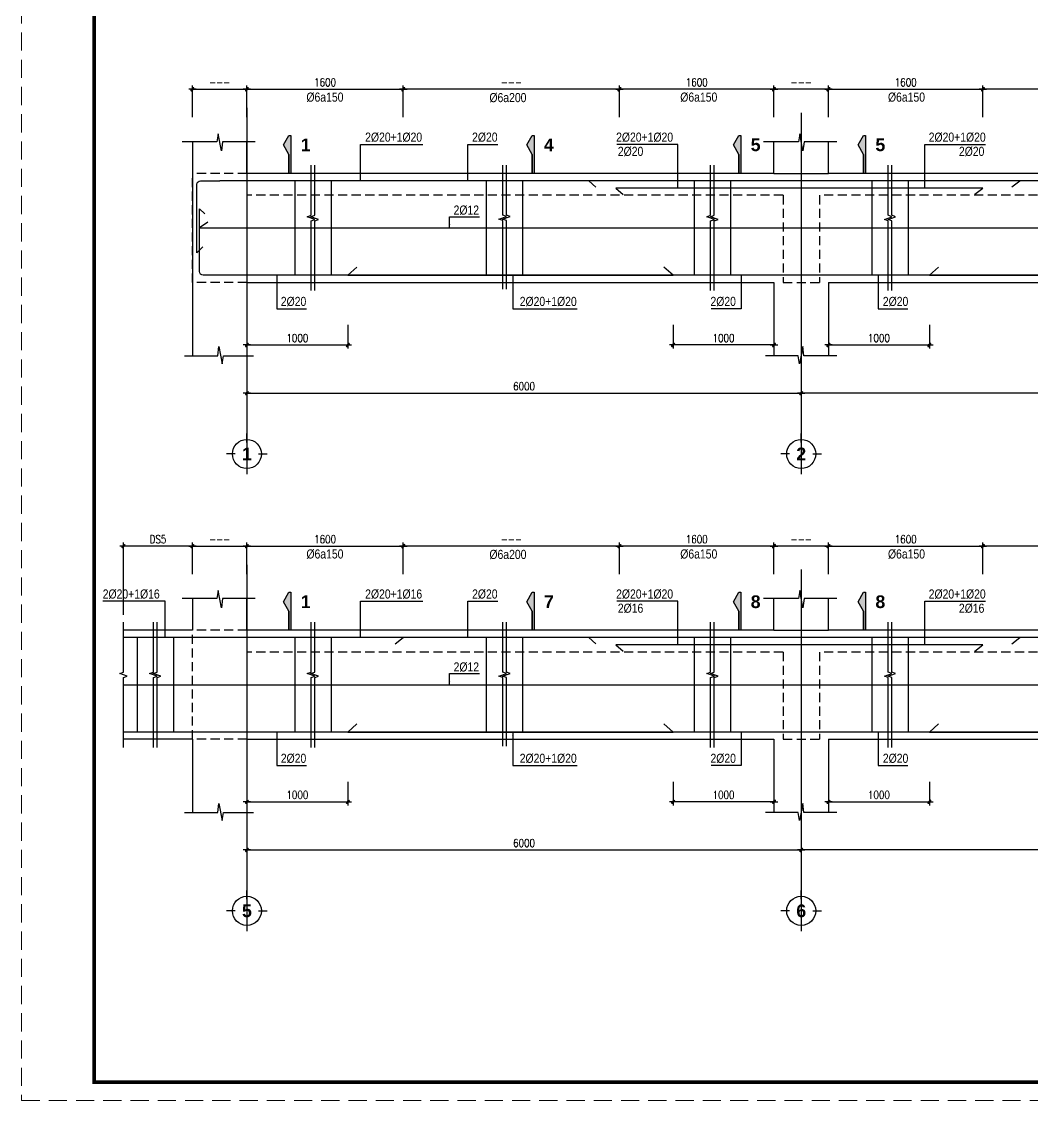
# Model space of a CAD drawing. Header units: millimetres. Extents: x 651127 to 1529722, y 768575 to 1021311.
# Drawn here: x 1445622 to 1473447, y 831541 to 861241 of the extents above; entities that cross this region are included whole.
import ezdxf
from ezdxf.enums import TextEntityAlignment as Align

# ---------------------------------------------------------------- set-up
doc = ezdxf.new("R2010")
doc.units = ezdxf.units.MM
doc.header["$LTSCALE"] = 1000
doc.header["$MEASUREMENT"] = 0
for name, pattern in [('CENTER2', [1.125, 0.75, -0.125, 0.125, -0.125]), ('DASHDOTX2', [2, 1, -0.5, 0, -0.5]), ('DASHED2', [0.375, 0.25, -0.125]), ('HIDDEN', [0.375, 0.25, -0.125]), ('HIDDEN2', [0.1875, 0.125, -0.0625])]:
    doc.linetypes.add(name, pattern=pattern)
doc.layers.get('DEFPOINTS').update_dxf_attribs({"color": 8, "lineweight": 9})
for name, color, linetype in [('1 TRUC', 8, 'DASHDOTX2'), ('CHU NN', 40, 'Continuous'), ('CHU VN', 7, 'Continuous'), ('COT DAI', 3, 'Continuous'), ('DUONG BAO', 7, 'Continuous'), ('KHUNG TEN', 7, 'Continuous'), ('KICH THUOC', 147, 'Continuous'), ('KY HIEU', 40, 'Continuous'), ('NET DUT', 143, 'HIDDEN2'), ('THEP DOC', 1, 'Continuous')]:
    doc.layers.add(name, color=color, linetype=linetype)
doc.styles.add('CHU 350-HB', font='VNI-Helve-Bold.TTF')
doc.styles.add('CHU KT', font='romans.shx', dxfattribs={"width": 0.8})
doc.styles.add('KEEC', font='VNI-Helve-Condense.TTF')
doc.styles.add('ROMANS', font='romans.shx', dxfattribs={"width": 0.8})
doc.dimstyles.new('20', dxfattribs={"dimscale": 100, "dimtxt": 2.2, "dimasz": 0.2, "dimexe": 1, "dimexo": 2, "dimgap": 0.8, "dimtad": 1, "dimdec": 0, "dimlfac": 0.2, "dimzin": 0, "dimdsep": 46, "dimtxsty": 'ROMANS', "dimblk": 'GACH1', "dimcen": 1, "dimdle": 1.5, "dimclrd": 147, "dimclre": 147, "dimclrt": 7, "dimadec": 0, "dimazin": 0, "dimtfac": 1, "dimtdec": 0, "dimtix": 1, "dimtmove": 2, "dimatfit": 3, "dimldrblk": 'DOT', "dimfxl": 1, "dimtolj": 1, "dimtzin": 0, "dimarcsym": 0})
doc.dimstyles.new('TL20', dxfattribs={"dimscale": 100, "dimtxt": 2.5, "dimasz": 1, "dimexe": 1, "dimexo": 1.5, "dimgap": 1, "dimtad": 1, "dimdec": 0, "dimlfac": 0.2, "dimzin": 0, "dimdsep": 46, "dimtxsty": 'CHU KT', "dimblk": 'ARCHTICK', "dimcen": 1.5, "dimdle": 1, "dimclrd": 256, "dimclre": 256, "dimclrt": 7, "dimadec": 0, "dimazin": 0, "dimtfac": 1, "dimtdec": 0, "dimtix": 1, "dimtmove": 2, "dimatfit": 3, "dimfxl": 1, "dimtolj": 1, "dimtzin": 0, "dimarcsym": 0})

# ---------------------------------------------------------------- blocks, each defined once
blk = doc.blocks.new('GACH1')
h = blk.add_hatch(color=256)
h.paths.add_polyline_path([(-1.1, 0), (1.1, 0), (2, 0.9, 1), (0.9, 2)])
h.paths.add_polyline_path([(-2, -0.9, 1), (-0.9, -2), (1.1, 0), (-1.1, 0)])
at = {"linetype": 'Continuous'}
h = blk.add_hatch(color=256, dxfattribs=at)
edge = h.paths.add_edge_path()
edge.add_line((-0.9, -2), (2, 0.9))
edge.add_arc((1.4, 1.4), 0.762, 315, 495)
edge.add_line((0.9, 2), (-2, -0.9))
edge.add_arc((-1.4, -1.4), 0.762, 135, 315)
for p, q in [((-5.1, 0), (5.1, 0)), ((0.9, 2), (-2, -0.9)), ((-0.9, -2), (2, 0.9))]:
    blk.add_line(p, q, dxfattribs=at)
for centre, start, end in [((1.4, 1.4), 315, 135), ((-1.4, -1.4), 135, 315)]:
    blk.add_arc(centre, 0.762, start, end, dxfattribs=at)
blk = doc.blocks.new('*D777')
at = {"layer": 'DEFPOINTS', "color": 0}
for p in [(1451825, 859377), (1450325, 858407), (1451825, 858407)]:
    blk.add_point(p, dxfattribs=at)
at = {"layer": 'KICH THUOC', "color": 147, "lineweight": -2}
for p, q in [((1450325, 858607), (1450325, 859477)), ((1450345, 859377), (1451805, 859377)), ((1451825, 858607), (1451825, 859477))]:
    blk.add_line(p, q, dxfattribs=at)
at = {"layer": 'KICH THUOC', "color": 147, "lineweight": -2, "xscale": 20, "yscale": 20, "zscale": 20, "rotation": 180}
blk.add_blockref('GACH1', (1450325, 859377), dxfattribs=at)
at = {"layer": 'KICH THUOC', "color": 147, "lineweight": -2, "xscale": 20, "yscale": 20, "zscale": 20}
blk.add_blockref('GACH1', (1451825, 859377), dxfattribs=at)
at = {"layer": 'KICH THUOC', "color": 7, "insert": (1451075, 859567), "char_height": 220, "attachment_point": 5, "style": 'ROMANS'}
blk.add_mtext('\\A1;---', dxfattribs=at)
blk = doc.blocks.new('_Dot')
at = {"color": 0, "linetype": 'ByBlock', "lineweight": -2}
blk.add_line((-0.5, 0), (-1, 0), dxfattribs=at)
at = {"color": 0, "linetype": 'ByBlock', "const_width": 0.5}
blk.add_lwpolyline([(-0.25, 0, 1), (0.25, 0, 1)], format="xyb", close=True, dxfattribs=at)
blk = doc.blocks.new('TRUC')
for p, q in [((0, 320), (0, 560)), ((-320, 0), (-560, 0)), ((320, 0), (560, 0)), ((0, -320), (0, -560))]:
    blk.add_line(p, q)
blk.add_circle((0, 0), 400)
at = {"linetype": 'Continuous', "style": 'CHU 350-HB'}
blk.add_attdef('2', text='', height=350, dxfattribs=at).set_placement((0, 0), align=Align.MIDDLE_CENTER)
blk = doc.blocks.new('*D778')
at = {"layer": 'DEFPOINTS', "color": 0}
for p in [(1467083, 852185), (1451825, 852042), (1467083, 851013)]:
    blk.add_point(p, dxfattribs=at)
at = {"layer": 'KICH THUOC', "color": 147, "lineweight": -2}
for p, q in [((1451825, 851842), (1451825, 850913)), ((1467083, 851985), (1467083, 850913)), ((1451845, 851013), (1467063, 851013))]:
    blk.add_line(p, q, dxfattribs=at)
at = {"layer": 'KICH THUOC', "color": 147, "lineweight": -2, "xscale": 20, "yscale": 20, "zscale": 20, "rotation": 180}
blk.add_blockref('GACH1', (1451825, 851013), dxfattribs=at)
at = {"layer": 'KICH THUOC', "color": 147, "lineweight": -2, "xscale": 20, "yscale": 20, "zscale": 20}
blk.add_blockref('GACH1', (1467083, 851013), dxfattribs=at)
at = {"layer": 'KICH THUOC', "color": 7, "insert": (1459454, 851203), "char_height": 220, "attachment_point": 5, "style": 'ROMANS'}
blk.add_mtext('\\A1;6000', dxfattribs=at)
blk = doc.blocks.new('*D779')
at = {"layer": 'DEFPOINTS', "color": 0}
for p in [(1466333, 859377), (1466333, 858407), (1467833, 858407)]:
    blk.add_point(p, dxfattribs=at)
at = {"layer": 'KICH THUOC', "color": 147, "lineweight": -2}
for p, q in [((1466333, 858607), (1466333, 859477)), ((1467813, 859377), (1466353, 859377)), ((1467833, 858607), (1467833, 859477))]:
    blk.add_line(p, q, dxfattribs=at)
at = {"layer": 'KICH THUOC', "color": 147, "lineweight": -2, "xscale": 20, "yscale": 20, "zscale": 20, "rotation": 180}
blk.add_blockref('GACH1', (1466333, 859377), dxfattribs=at)
at = {"layer": 'KICH THUOC', "color": 147, "lineweight": -2, "xscale": 20, "yscale": 20, "zscale": 20}
blk.add_blockref('GACH1', (1467833, 859377), dxfattribs=at)
at = {"layer": 'KICH THUOC', "color": 7, "insert": (1467083, 859567), "char_height": 220, "attachment_point": 5, "style": 'ROMANS'}
blk.add_mtext('\\A1;---', dxfattribs=at)
blk = doc.blocks.new('*D780')
at = {"layer": 'DEFPOINTS', "color": 0}
for p in [(1456130, 859377), (1456130, 858407), (1462081, 858607)]:
    blk.add_point(p, dxfattribs=at)
at = {"layer": 'KICH THUOC', "color": 147, "lineweight": -2}
for p, q in [((1456130, 858607), (1456130, 859477)), ((1462061, 859377), (1456150, 859377)), ((1462081, 858807), (1462081, 859477))]:
    blk.add_line(p, q, dxfattribs=at)
at = {"layer": 'KICH THUOC', "color": 147, "lineweight": -2, "xscale": 20, "yscale": 20, "zscale": 20, "rotation": 180}
blk.add_blockref('GACH1', (1456130, 859377), dxfattribs=at)
at = {"layer": 'KICH THUOC', "color": 147, "lineweight": -2, "xscale": 20, "yscale": 20, "zscale": 20}
blk.add_blockref('GACH1', (1462081, 859377), dxfattribs=at)
at = {"layer": 'KICH THUOC', "color": 7, "insert": (1459105, 859567), "char_height": 220, "attachment_point": 5, "style": 'ROMANS'}
blk.add_mtext('\\A1;---', dxfattribs=at)
blk = doc.blocks.new('_ARCHTICK')
at = {"color": 0, "linetype": 'ByBlock', "const_width": 0.3}
blk.add_lwpolyline([(-0.5, -0.5), (0.5, 0.5)], dxfattribs=at)
blk = doc.blocks.new('*D769')
at = {"layer": 'DEFPOINTS', "color": 0}
for p in [(1472085, 859377), (1467833, 858407), (1472085, 858407)]:
    blk.add_point(p, dxfattribs=at)
at = {"layer": 'KICH THUOC', "color": 147, "lineweight": -2}
for p, q in [((1467833, 858607), (1467833, 859477)), ((1467853, 859377), (1472065, 859377)), ((1472085, 858607), (1472085, 859477))]:
    blk.add_line(p, q, dxfattribs=at)
at = {"layer": 'KICH THUOC', "color": 147, "lineweight": -2, "xscale": 20, "yscale": 20, "zscale": 20, "rotation": 180}
blk.add_blockref('GACH1', (1467833, 859377), dxfattribs=at)
at = {"layer": 'KICH THUOC', "color": 147, "lineweight": -2, "xscale": 20, "yscale": 20, "zscale": 20}
blk.add_blockref('GACH1', (1472085, 859377), dxfattribs=at)
at = {"layer": 'KICH THUOC', "color": 7, "insert": (1469959, 859567), "char_height": 220, "attachment_point": 5, "style": 'ROMANS'}
blk.add_mtext('\\A1;1600', dxfattribs=at)
blk = doc.blocks.new('*D771')
at = {"layer": 'DEFPOINTS', "color": 0}
for p in [(1467833, 853092), (1470610, 853092), (1470610, 852339)]:
    blk.add_point(p, dxfattribs=at)
at = {"layer": 'KICH THUOC', "color": 147, "lineweight": -2}
for p, q in [((1467833, 852892), (1467833, 852239)), ((1470610, 852892), (1470610, 852239)), ((1467853, 852339), (1470590, 852339))]:
    blk.add_line(p, q, dxfattribs=at)
at = {"layer": 'KICH THUOC', "color": 147, "lineweight": -2, "xscale": 20, "yscale": 20, "zscale": 20, "rotation": 180}
blk.add_blockref('GACH1', (1467833, 852339), dxfattribs=at)
at = {"layer": 'KICH THUOC', "color": 147, "lineweight": -2, "xscale": 20, "yscale": 20, "zscale": 20}
blk.add_blockref('GACH1', (1470610, 852339), dxfattribs=at)
at = {"layer": 'KICH THUOC', "color": 7, "insert": (1469221, 852529), "char_height": 220, "attachment_point": 5, "style": 'ROMANS'}
blk.add_mtext('\\A1;1000', dxfattribs=at)
blk = doc.blocks.new('*U725')
blk.add_hatch(color=256).paths.add_polyline_path([(25, 1050), (-25, 1050), (-175, 788), (-25, 525), (-25, 0), (25, 0)])
blk.add_line((25, 1050), (25, 0))
blk.add_lwpolyline([(-25, 525), (-175, 788), (-25, 1050), (25, 1050), (25, 0), (-25, 0), (-25, 525), (-25, 0)])
at = {"style": 'CHU 350-HB', "flags": 8}
blk.add_attdef('04', text='', height=350, dxfattribs=at).set_placement((435, 788), align=Align.MIDDLE)
blk = doc.blocks.new('*D773')
at = {"layer": 'DEFPOINTS', "color": 0}
for p in [(1462081, 859377), (1462081, 858407), (1466333, 858407)]:
    blk.add_point(p, dxfattribs=at)
at = {"layer": 'KICH THUOC', "color": 147, "lineweight": -2}
for p, q in [((1462081, 858607), (1462081, 859477)), ((1466313, 859377), (1462101, 859377)), ((1466333, 858607), (1466333, 859477))]:
    blk.add_line(p, q, dxfattribs=at)
at = {"layer": 'KICH THUOC', "color": 147, "lineweight": -2, "xscale": 20, "yscale": 20, "zscale": 20, "rotation": 180}
blk.add_blockref('GACH1', (1462081, 859377), dxfattribs=at)
at = {"layer": 'KICH THUOC', "color": 147, "lineweight": -2, "xscale": 20, "yscale": 20, "zscale": 20}
blk.add_blockref('GACH1', (1466333, 859377), dxfattribs=at)
at = {"layer": 'KICH THUOC', "color": 7, "insert": (1464207, 859567), "char_height": 220, "attachment_point": 5, "style": 'ROMANS'}
blk.add_mtext('\\A1;1600', dxfattribs=at)
blk = doc.blocks.new('*D774')
at = {"layer": 'DEFPOINTS', "color": 0}
for p in [(1456130, 859377), (1451825, 858407), (1456130, 858407)]:
    blk.add_point(p, dxfattribs=at)
at = {"layer": 'KICH THUOC', "color": 147, "lineweight": -2}
for p, q in [((1451825, 858607), (1451825, 859477)), ((1451845, 859377), (1456110, 859377)), ((1456130, 858607), (1456130, 859477))]:
    blk.add_line(p, q, dxfattribs=at)
at = {"layer": 'KICH THUOC', "color": 147, "lineweight": -2, "xscale": 20, "yscale": 20, "zscale": 20, "rotation": 180}
blk.add_blockref('GACH1', (1451825, 859377), dxfattribs=at)
at = {"layer": 'KICH THUOC', "color": 147, "lineweight": -2, "xscale": 20, "yscale": 20, "zscale": 20}
blk.add_blockref('GACH1', (1456130, 859377), dxfattribs=at)
at = {"layer": 'KICH THUOC', "color": 7, "insert": (1453977, 859567), "char_height": 220, "attachment_point": 5, "style": 'ROMANS'}
blk.add_mtext('\\A1;1600', dxfattribs=at)
blk = doc.blocks.new('*D775')
at = {"layer": 'DEFPOINTS', "color": 0}
for p in [(1463556, 853092), (1466333, 853092), (1463556, 852339)]:
    blk.add_point(p, dxfattribs=at)
at = {"layer": 'KICH THUOC', "color": 147, "lineweight": -2}
for p, q in [((1463556, 852892), (1463556, 852239)), ((1466333, 852892), (1466333, 852239)), ((1466313, 852339), (1463576, 852339))]:
    blk.add_line(p, q, dxfattribs=at)
at = {"layer": 'KICH THUOC', "color": 147, "lineweight": -2, "xscale": 20, "yscale": 20, "zscale": 20, "rotation": 180}
blk.add_blockref('GACH1', (1463556, 852339), dxfattribs=at)
at = {"layer": 'KICH THUOC', "color": 147, "lineweight": -2, "xscale": 20, "yscale": 20, "zscale": 20}
blk.add_blockref('GACH1', (1466333, 852339), dxfattribs=at)
at = {"layer": 'KICH THUOC', "color": 7, "insert": (1464944, 852529), "char_height": 220, "attachment_point": 5, "style": 'ROMANS'}
blk.add_mtext('\\A1;1000', dxfattribs=at)
blk = doc.blocks.new('*D776')
at = {"layer": 'DEFPOINTS', "color": 0}
for p in [(1451825, 853092), (1454602, 853092), (1454602, 852339)]:
    blk.add_point(p, dxfattribs=at)
at = {"layer": 'KICH THUOC', "color": 147, "lineweight": -2}
for p, q in [((1451825, 852892), (1451825, 852239)), ((1454602, 852892), (1454602, 852239)), ((1451845, 852339), (1454582, 852339))]:
    blk.add_line(p, q, dxfattribs=at)
at = {"layer": 'KICH THUOC', "color": 147, "lineweight": -2, "xscale": 20, "yscale": 20, "zscale": 20, "rotation": 180}
blk.add_blockref('GACH1', (1451825, 852339), dxfattribs=at)
at = {"layer": 'KICH THUOC', "color": 147, "lineweight": -2, "xscale": 20, "yscale": 20, "zscale": 20}
blk.add_blockref('GACH1', (1454602, 852339), dxfattribs=at)
at = {"layer": 'KICH THUOC', "color": 7, "insert": (1453214, 852529), "char_height": 220, "attachment_point": 5, "style": 'ROMANS'}
blk.add_mtext('\\A1;1000', dxfattribs=at)
blk = doc.blocks.new('*D791')
at = {"layer": 'DEFPOINTS', "color": 0}
for p in [(1472085, 859377), (1472085, 858407), (1477338, 858607)]:
    blk.add_point(p, dxfattribs=at)
at = {"layer": 'KICH THUOC', "color": 147, "lineweight": -2}
for p, q in [((1472085, 858607), (1472085, 859477)), ((1477318, 859377), (1472105, 859377)), ((1477338, 858807), (1477338, 859477))]:
    blk.add_line(p, q, dxfattribs=at)
at = {"layer": 'KICH THUOC', "color": 147, "lineweight": -2, "xscale": 20, "yscale": 20, "zscale": 20, "rotation": 180}
blk.add_blockref('GACH1', (1472085, 859377), dxfattribs=at)
at = {"layer": 'KICH THUOC', "color": 147, "lineweight": -2, "xscale": 20, "yscale": 20, "zscale": 20}
blk.add_blockref('GACH1', (1477338, 859377), dxfattribs=at)
at = {"layer": 'KICH THUOC', "color": 7, "insert": (1474712, 859567), "char_height": 220, "attachment_point": 5, "style": 'ROMANS'}
blk.add_mtext('\\A1;---', dxfattribs=at)
blk = doc.blocks.new('*D794')
at = {"layer": 'DEFPOINTS', "color": 0}
for p in [(1467083, 852185), (1482340, 852042), (1467083, 851013)]:
    blk.add_point(p, dxfattribs=at)
at = {"layer": 'KICH THUOC', "color": 147, "lineweight": -2}
for p, q in [((1467083, 851985), (1467083, 850913)), ((1482340, 851842), (1482340, 850913)), ((1482320, 851013), (1467103, 851013))]:
    blk.add_line(p, q, dxfattribs=at)
at = {"layer": 'KICH THUOC', "color": 147, "lineweight": -2, "xscale": 20, "yscale": 20, "zscale": 20, "rotation": 180}
blk.add_blockref('GACH1', (1467083, 851013), dxfattribs=at)
at = {"layer": 'KICH THUOC', "color": 147, "lineweight": -2, "xscale": 20, "yscale": 20, "zscale": 20}
blk.add_blockref('GACH1', (1482340, 851013), dxfattribs=at)
at = {"layer": 'KICH THUOC', "color": 7, "insert": (1474712, 851228), "char_height": 220, "attachment_point": 5, "style": 'ROMANS'}
blk.add_mtext('\\A1;6000x7 NH{\\fArial|b0|i0|c0|p34;ỊP}', dxfattribs=at)
blk = doc.blocks.new('*D806')
at = {"layer": 'DEFPOINTS', "color": 0}
for p in [(1451825, 846801), (1450325, 845831), (1451825, 845831)]:
    blk.add_point(p, dxfattribs=at)
at = {"layer": 'KICH THUOC', "color": 147, "lineweight": -2}
for p, q in [((1450325, 846031), (1450325, 846901)), ((1450345, 846801), (1451805, 846801)), ((1451825, 846031), (1451825, 846901))]:
    blk.add_line(p, q, dxfattribs=at)
at = {"layer": 'KICH THUOC', "color": 147, "lineweight": -2, "xscale": 20, "yscale": 20, "zscale": 20, "rotation": 180}
blk.add_blockref('GACH1', (1450325, 846801), dxfattribs=at)
at = {"layer": 'KICH THUOC', "color": 147, "lineweight": -2, "xscale": 20, "yscale": 20, "zscale": 20}
blk.add_blockref('GACH1', (1451825, 846801), dxfattribs=at)
at = {"layer": 'KICH THUOC', "color": 7, "insert": (1451075, 846991), "char_height": 220, "attachment_point": 5, "style": 'ROMANS'}
blk.add_mtext('\\A1;---', dxfattribs=at)
blk = doc.blocks.new('*D807')
at = {"layer": 'DEFPOINTS', "color": 0}
for p in [(1451825, 839466), (1467083, 839608), (1467083, 838437)]:
    blk.add_point(p, dxfattribs=at)
at = {"layer": 'KICH THUOC', "color": 147, "lineweight": -2}
for p, q in [((1467083, 839408), (1467083, 838337)), ((1451825, 839266), (1451825, 838337)), ((1451845, 838437), (1467063, 838437))]:
    blk.add_line(p, q, dxfattribs=at)
at = {"layer": 'KICH THUOC', "color": 147, "lineweight": -2, "xscale": 20, "yscale": 20, "zscale": 20, "rotation": 180}
blk.add_blockref('GACH1', (1451825, 838437), dxfattribs=at)
at = {"layer": 'KICH THUOC', "color": 147, "lineweight": -2, "xscale": 20, "yscale": 20, "zscale": 20}
blk.add_blockref('GACH1', (1467083, 838437), dxfattribs=at)
at = {"layer": 'KICH THUOC', "color": 7, "insert": (1459454, 838627), "char_height": 220, "attachment_point": 5, "style": 'ROMANS'}
blk.add_mtext('\\A1;6000', dxfattribs=at)
blk = doc.blocks.new('*D808')
at = {"layer": 'DEFPOINTS', "color": 0}
for p in [(1466333, 846801), (1466333, 845831), (1467833, 845831)]:
    blk.add_point(p, dxfattribs=at)
at = {"layer": 'KICH THUOC', "color": 147, "lineweight": -2}
for p, q in [((1466333, 846031), (1466333, 846901)), ((1467813, 846801), (1466353, 846801)), ((1467833, 846031), (1467833, 846901))]:
    blk.add_line(p, q, dxfattribs=at)
at = {"layer": 'KICH THUOC', "color": 147, "lineweight": -2, "xscale": 20, "yscale": 20, "zscale": 20, "rotation": 180}
blk.add_blockref('GACH1', (1466333, 846801), dxfattribs=at)
at = {"layer": 'KICH THUOC', "color": 147, "lineweight": -2, "xscale": 20, "yscale": 20, "zscale": 20}
blk.add_blockref('GACH1', (1467833, 846801), dxfattribs=at)
at = {"layer": 'KICH THUOC', "color": 7, "insert": (1467083, 846991), "char_height": 220, "attachment_point": 5, "style": 'ROMANS'}
blk.add_mtext('\\A1;---', dxfattribs=at)
blk = doc.blocks.new('*D809')
at = {"layer": 'DEFPOINTS', "color": 0}
for p in [(1456130, 846801), (1462081, 846031), (1456130, 845831)]:
    blk.add_point(p, dxfattribs=at)
at = {"layer": 'KICH THUOC', "color": 147, "lineweight": -2}
for p, q in [((1456130, 846031), (1456130, 846901)), ((1462061, 846801), (1456150, 846801)), ((1462081, 846231), (1462081, 846901))]:
    blk.add_line(p, q, dxfattribs=at)
at = {"layer": 'KICH THUOC', "color": 147, "lineweight": -2, "xscale": 20, "yscale": 20, "zscale": 20, "rotation": 180}
blk.add_blockref('GACH1', (1456130, 846801), dxfattribs=at)
at = {"layer": 'KICH THUOC', "color": 147, "lineweight": -2, "xscale": 20, "yscale": 20, "zscale": 20}
blk.add_blockref('GACH1', (1462081, 846801), dxfattribs=at)
at = {"layer": 'KICH THUOC', "color": 7, "insert": (1459105, 846991), "char_height": 220, "attachment_point": 5, "style": 'ROMANS'}
blk.add_mtext('\\A1;---', dxfattribs=at)
blk = doc.blocks.new('*D811')
at = {"layer": 'DEFPOINTS', "color": 0}
for p in [(1472085, 846801), (1467833, 845831), (1472085, 845831)]:
    blk.add_point(p, dxfattribs=at)
at = {"layer": 'KICH THUOC', "color": 147, "lineweight": -2}
for p, q in [((1467833, 846031), (1467833, 846901)), ((1467853, 846801), (1472065, 846801)), ((1472085, 846031), (1472085, 846901))]:
    blk.add_line(p, q, dxfattribs=at)
at = {"layer": 'KICH THUOC', "color": 147, "lineweight": -2, "xscale": 20, "yscale": 20, "zscale": 20, "rotation": 180}
blk.add_blockref('GACH1', (1467833, 846801), dxfattribs=at)
at = {"layer": 'KICH THUOC', "color": 147, "lineweight": -2, "xscale": 20, "yscale": 20, "zscale": 20}
blk.add_blockref('GACH1', (1472085, 846801), dxfattribs=at)
at = {"layer": 'KICH THUOC', "color": 7, "insert": (1469959, 846991), "char_height": 220, "attachment_point": 5, "style": 'ROMANS'}
blk.add_mtext('\\A1;1600', dxfattribs=at)
blk = doc.blocks.new('*D813')
at = {"layer": 'DEFPOINTS', "color": 0}
for p in [(1467833, 840516), (1470610, 840516), (1470610, 839763)]:
    blk.add_point(p, dxfattribs=at)
at = {"layer": 'KICH THUOC', "color": 147, "lineweight": -2}
for p, q in [((1467833, 840316), (1467833, 839663)), ((1470610, 840316), (1470610, 839663)), ((1467853, 839763), (1470590, 839763))]:
    blk.add_line(p, q, dxfattribs=at)
at = {"layer": 'KICH THUOC', "color": 147, "lineweight": -2, "xscale": 20, "yscale": 20, "zscale": 20, "rotation": 180}
blk.add_blockref('GACH1', (1467833, 839763), dxfattribs=at)
at = {"layer": 'KICH THUOC', "color": 147, "lineweight": -2, "xscale": 20, "yscale": 20, "zscale": 20}
blk.add_blockref('GACH1', (1470610, 839763), dxfattribs=at)
at = {"layer": 'KICH THUOC', "color": 7, "insert": (1469221, 839953), "char_height": 220, "attachment_point": 5, "style": 'ROMANS'}
blk.add_mtext('\\A1;1000', dxfattribs=at)
blk = doc.blocks.new('*D815')
at = {"layer": 'DEFPOINTS', "color": 0}
for p in [(1462081, 846801), (1462081, 845831), (1466333, 845831)]:
    blk.add_point(p, dxfattribs=at)
at = {"layer": 'KICH THUOC', "color": 147, "lineweight": -2}
for p, q in [((1462081, 846031), (1462081, 846901)), ((1466313, 846801), (1462101, 846801)), ((1466333, 846031), (1466333, 846901))]:
    blk.add_line(p, q, dxfattribs=at)
at = {"layer": 'KICH THUOC', "color": 147, "lineweight": -2, "xscale": 20, "yscale": 20, "zscale": 20, "rotation": 180}
blk.add_blockref('GACH1', (1462081, 846801), dxfattribs=at)
at = {"layer": 'KICH THUOC', "color": 147, "lineweight": -2, "xscale": 20, "yscale": 20, "zscale": 20}
blk.add_blockref('GACH1', (1466333, 846801), dxfattribs=at)
at = {"layer": 'KICH THUOC', "color": 7, "insert": (1464207, 846991), "char_height": 220, "attachment_point": 5, "style": 'ROMANS'}
blk.add_mtext('\\A1;1600', dxfattribs=at)
blk = doc.blocks.new('*D816')
at = {"layer": 'DEFPOINTS', "color": 0}
for p in [(1456130, 846801), (1451825, 845831), (1456130, 845831)]:
    blk.add_point(p, dxfattribs=at)
at = {"layer": 'KICH THUOC', "color": 147, "lineweight": -2}
for p, q in [((1451825, 846031), (1451825, 846901)), ((1451845, 846801), (1456110, 846801)), ((1456130, 846031), (1456130, 846901))]:
    blk.add_line(p, q, dxfattribs=at)
at = {"layer": 'KICH THUOC', "color": 147, "lineweight": -2, "xscale": 20, "yscale": 20, "zscale": 20, "rotation": 180}
blk.add_blockref('GACH1', (1451825, 846801), dxfattribs=at)
at = {"layer": 'KICH THUOC', "color": 147, "lineweight": -2, "xscale": 20, "yscale": 20, "zscale": 20}
blk.add_blockref('GACH1', (1456130, 846801), dxfattribs=at)
at = {"layer": 'KICH THUOC', "color": 7, "insert": (1453977, 846991), "char_height": 220, "attachment_point": 5, "style": 'ROMANS'}
blk.add_mtext('\\A1;1600', dxfattribs=at)
blk = doc.blocks.new('*D817')
at = {"layer": 'DEFPOINTS', "color": 0}
for p in [(1463556, 840516), (1466333, 840516), (1463556, 839763)]:
    blk.add_point(p, dxfattribs=at)
at = {"layer": 'KICH THUOC', "color": 147, "lineweight": -2}
for p, q in [((1463556, 840316), (1463556, 839663)), ((1466333, 840316), (1466333, 839663)), ((1466313, 839763), (1463576, 839763))]:
    blk.add_line(p, q, dxfattribs=at)
at = {"layer": 'KICH THUOC', "color": 147, "lineweight": -2, "xscale": 20, "yscale": 20, "zscale": 20, "rotation": 180}
blk.add_blockref('GACH1', (1463556, 839763), dxfattribs=at)
at = {"layer": 'KICH THUOC', "color": 147, "lineweight": -2, "xscale": 20, "yscale": 20, "zscale": 20}
blk.add_blockref('GACH1', (1466333, 839763), dxfattribs=at)
at = {"layer": 'KICH THUOC', "color": 7, "insert": (1464944, 839953), "char_height": 220, "attachment_point": 5, "style": 'ROMANS'}
blk.add_mtext('\\A1;1000', dxfattribs=at)
blk = doc.blocks.new('*D818')
at = {"layer": 'DEFPOINTS', "color": 0}
for p in [(1451825, 840516), (1454602, 840516), (1454602, 839763)]:
    blk.add_point(p, dxfattribs=at)
at = {"layer": 'KICH THUOC', "color": 147, "lineweight": -2}
for p, q in [((1451825, 840316), (1451825, 839663)), ((1454602, 840316), (1454602, 839663)), ((1451845, 839763), (1454582, 839763))]:
    blk.add_line(p, q, dxfattribs=at)
at = {"layer": 'KICH THUOC', "color": 147, "lineweight": -2, "xscale": 20, "yscale": 20, "zscale": 20, "rotation": 180}
blk.add_blockref('GACH1', (1451825, 839763), dxfattribs=at)
at = {"layer": 'KICH THUOC', "color": 147, "lineweight": -2, "xscale": 20, "yscale": 20, "zscale": 20}
blk.add_blockref('GACH1', (1454602, 839763), dxfattribs=at)
at = {"layer": 'KICH THUOC', "color": 7, "insert": (1453214, 839953), "char_height": 220, "attachment_point": 5, "style": 'ROMANS'}
blk.add_mtext('\\A1;1000', dxfattribs=at)
blk = doc.blocks.new('*D822')
at = {"layer": 'DEFPOINTS', "color": 0}
for p in [(1472085, 846801), (1477338, 846031), (1472085, 845831)]:
    blk.add_point(p, dxfattribs=at)
at = {"layer": 'KICH THUOC', "color": 147, "lineweight": -2}
for p, q in [((1472085, 846031), (1472085, 846901)), ((1477318, 846801), (1472105, 846801)), ((1477338, 846231), (1477338, 846901))]:
    blk.add_line(p, q, dxfattribs=at)
at = {"layer": 'KICH THUOC', "color": 147, "lineweight": -2, "xscale": 20, "yscale": 20, "zscale": 20, "rotation": 180}
blk.add_blockref('GACH1', (1472085, 846801), dxfattribs=at)
at = {"layer": 'KICH THUOC', "color": 147, "lineweight": -2, "xscale": 20, "yscale": 20, "zscale": 20}
blk.add_blockref('GACH1', (1477338, 846801), dxfattribs=at)
at = {"layer": 'KICH THUOC', "color": 7, "insert": (1474712, 846991), "char_height": 220, "attachment_point": 5, "style": 'ROMANS'}
blk.add_mtext('\\A1;---', dxfattribs=at)
blk = doc.blocks.new('*D825')
at = {"layer": 'DEFPOINTS', "color": 0}
for p in [(1467083, 839608), (1482340, 839466), (1467083, 838437)]:
    blk.add_point(p, dxfattribs=at)
at = {"layer": 'KICH THUOC', "color": 147, "lineweight": -2}
for p, q in [((1467083, 839408), (1467083, 838337)), ((1482340, 839266), (1482340, 838337)), ((1482320, 838437), (1467103, 838437))]:
    blk.add_line(p, q, dxfattribs=at)
at = {"layer": 'KICH THUOC', "color": 147, "lineweight": -2, "xscale": 20, "yscale": 20, "zscale": 20, "rotation": 180}
blk.add_blockref('GACH1', (1467083, 838437), dxfattribs=at)
at = {"layer": 'KICH THUOC', "color": 147, "lineweight": -2, "xscale": 20, "yscale": 20, "zscale": 20}
blk.add_blockref('GACH1', (1482340, 838437), dxfattribs=at)
at = {"layer": 'KICH THUOC', "color": 7, "insert": (1474712, 838651), "char_height": 220, "attachment_point": 5, "style": 'ROMANS'}
blk.add_mtext('\\A1;6000x3 NH{\\fArial|b0|i0|c0|p34;ỊP}', dxfattribs=at)
blk = doc.blocks.new('*D828')
at = {"layer": 'DEFPOINTS', "color": 0}
for p in [(1448428, 846801), (1450325, 845831), (1448428, 844707)]:
    blk.add_point(p, dxfattribs=at)
at = {"layer": 'KICH THUOC', "color": 147, "lineweight": -2}
for p, q in [((1448428, 844907), (1448428, 846901)), ((1450305, 846801), (1448448, 846801)), ((1450325, 846031), (1450325, 846901))]:
    blk.add_line(p, q, dxfattribs=at)
at = {"layer": 'KICH THUOC', "color": 147, "lineweight": -2, "xscale": 20, "yscale": 20, "zscale": 20, "rotation": 180}
blk.add_blockref('GACH1', (1448428, 846801), dxfattribs=at)
at = {"layer": 'KICH THUOC', "color": 147, "lineweight": -2, "xscale": 20, "yscale": 20, "zscale": 20}
blk.add_blockref('GACH1', (1450325, 846801), dxfattribs=at)
at = {"layer": 'KICH THUOC', "color": 7, "insert": (1449377, 846991), "char_height": 220, "attachment_point": 5, "style": 'ROMANS'}
blk.add_mtext('\\A1;DS5', dxfattribs=at)

msp = doc.modelspace()

# ---------------------------------------------------------------- linework, layer by layer
at = {"layer": '1 TRUC', "ltscale": 20}
for p, q in [((1451825.2, 858864.6), (1451825.2, 848777.3)), ((1467082.8, 858730.3), (1467082.8, 848777.3)), ((1451825.2, 846288.3), (1451825.2, 836201)), ((1467082.8, 846154), (1467082.8, 836201))]:
    msp.add_line(p, q, dxfattribs=at)
at = {"layer": 'COT DAI', "ltscale": 100}
for p, q in [((1453139.7, 856859.1), (1453139.7, 854259.1)), ((1454139.7, 856859.1), (1454139.7, 854259.1)), ((1458407.5, 856859.1), (1458407.5, 854259.1)), ((1459407.5, 856859.1), (1459407.5, 854259.1)), ((1464138.2, 856859.1), (1464138.2, 854259.1)), ((1465138.2, 856859.1), (1465138.2, 854259.1)), ((1469027.3, 856859.1), (1469027.3, 854259.1)), ((1470027.3, 856859.1), (1470027.3, 854259.1)), ((1448799.5, 844282.8), (1448799.5, 841682.8)), ((1449799.5, 844282.8), (1449799.5, 841682.8)), ((1453139.7, 844282.8), (1453139.7, 841682.8)), ((1454139.7, 844282.8), (1454139.7, 841682.8)), ((1458407.5, 844282.8), (1458407.5, 841682.8)), ((1459407.5, 844282.8), (1459407.5, 841682.8)), ((1464138.2, 844282.8), (1464138.2, 841682.8)), ((1465138.2, 844282.8), (1465138.2, 841682.8)), ((1469027.3, 844282.8), (1469027.3, 841682.8)), ((1470027.3, 844282.8), (1470027.3, 841682.8))]:
    msp.add_line(p, q, dxfattribs=at)
at = {"layer": 'DEFPOINTS', "linetype": 'HIDDEN', "ltscale": 2}
msp.add_lwpolyline([(1445622.3, 831540.9), (1529722.3, 831540.9), (1529722.3, 890940.9), (1445622.3, 890940.9)], close=True, dxfattribs=at)
at = {"layer": 'DUONG BAO', "ltscale": 0.9}
for p, q in [((1450325.2, 857933.5), (1450325.2, 852042)), ((1451825.2, 857059.1), (1451825.2, 857933.5)), ((1466332.8, 857059.1), (1466332.8, 857933.5)), ((1467832.8, 857059.1), (1467832.8, 857933.5)), ((1466332.8, 857059.1), (1451825.2, 857059.1)), ((1512105.5, 857059.1), (1467832.8, 857059.1)), ((1451825.2, 854059.1), (1451825.2, 852042)), ((1451825.2, 854059.1), (1466332.8, 854059.1)), ((1466332.8, 854059.1), (1466332.8, 852042)), ((1467832.8, 854059.1), (1467832.8, 852042)), ((1467832.8, 854059.1), (1481590.4, 854059.1)), ((1450325.2, 845357.2), (1450325.2, 844482.8)), ((1451825.2, 844482.8), (1451825.2, 845357.2)), ((1466332.8, 844482.8), (1466332.8, 845357.2)), ((1467832.8, 844482.8), (1467832.8, 845357.2)), ((1450325.2, 844482.8), (1448428.5, 844482.8)), ((1466332.8, 844482.8), (1451825.2, 844482.8)), ((1512105.5, 844482.8), (1467832.8, 844482.8)), ((1450325.2, 841482.8), (1448428.5, 841482.8)), ((1450325.2, 841482.8), (1450325.2, 839465.7)), ((1451825.2, 841482.8), (1451825.2, 839465.7)), ((1451825.2, 841482.8), (1466332.8, 841482.8)), ((1466332.8, 841482.8), (1466332.8, 839465.7)), ((1467832.8, 841482.8), (1467832.8, 839465.7)), ((1467832.8, 841482.8), (1481590.4, 841482.8))]:
    msp.add_line(p, q, dxfattribs=at)
at = {"layer": 'KHUNG TEN', "const_width": 100}
msp.add_lwpolyline([(1447622.3, 832040.9), (1529222.3, 832040.9), (1529222.3, 890440.9), (1447622.3, 890440.9)], close=True, dxfattribs=at)
at = {"layer": 'KICH THUOC'}
for points in [[(1452056.4, 857933.5), (1451152.3, 857933.5), (1451122.9, 857681.1), (1451033.8, 858154.3), (1451000.7, 857933.5), (1450040.9, 857933.5)], [(1468064, 857933.5), (1467159.9, 857933.5), (1467130.5, 857681.1), (1467041.4, 858154.3), (1467008.3, 857933.5), (1466048.5, 857933.5)], [(1453590.6, 853836.3), (1453590.6, 855757.2), (1453693.7, 855794.7), (1453487.6, 855869.7), (1453590.6, 855907.2), (1453590.6, 857283.7)], [(1453690.6, 853836.3), (1453690.6, 855757.2), (1453793.7, 855794.7), (1453587.6, 855869.7), (1453690.6, 855907.2), (1453690.6, 857283.7)], [(1458866.3, 853872.8), (1458866.3, 855761.1), (1458763.3, 855798.6), (1458969.4, 855873.6), (1458866.3, 855911.1), (1458866.3, 857283.7)], [(1458966.3, 853872.8), (1458966.3, 855761.1), (1458863.3, 855798.6), (1459069.4, 855873.6), (1458966.3, 855911.1), (1458966.3, 857283.7)], [(1464589.2, 853836.3), (1464589.2, 855757.2), (1464692.2, 855794.7), (1464486.1, 855869.7), (1464589.2, 855907.2), (1464589.2, 857283.7)], [(1464689.2, 853836.3), (1464689.2, 855757.2), (1464792.2, 855794.7), (1464586.1, 855869.7), (1464689.2, 855907.2), (1464689.2, 857283.7)], [(1469476.4, 853836.3), (1469476.4, 855757.2), (1469373.4, 855794.7), (1469579.4, 855869.7), (1469476.4, 855907.2), (1469476.4, 857283.7)], [(1469576.4, 853836.3), (1469576.4, 855757.2), (1469473.4, 855794.7), (1469679.4, 855869.7), (1469576.4, 855907.2), (1469576.4, 857283.7)], [(1450108.9, 852042), (1451024.8, 852042), (1451054.2, 852294.4), (1451143.2, 851821.2), (1451176.4, 852042), (1452009.3, 852042)], [(1468064, 852042), (1467154.5, 852042), (1467125.1, 852294.4), (1467036, 851821.2), (1467002.9, 852042), (1466101.2, 852042)], [(1452056.4, 845357.2), (1451152.3, 845357.2), (1451122.9, 845104.8), (1451033.8, 845578), (1451000.7, 845357.2), (1450040.9, 845357.2)], [(1468064, 845357.2), (1467159.9, 845357.2), (1467130.5, 845104.8), (1467041.4, 845578), (1467008.3, 845357.2), (1466048.5, 845357.2)], [(1448428.5, 841260), (1448428.5, 843181), (1448531.5, 843218.5), (1448325.4, 843293.5), (1448428.5, 843331), (1448428.5, 844707.4)], [(1449250.4, 841260), (1449250.4, 843181), (1449353.5, 843218.5), (1449147.4, 843293.5), (1449250.4, 843331), (1449250.4, 844707.4)], [(1449350.4, 841260), (1449350.4, 843181), (1449453.5, 843218.5), (1449247.4, 843293.5), (1449350.4, 843331), (1449350.4, 844707.4)], [(1453590.6, 841260), (1453590.6, 843181), (1453693.7, 843218.5), (1453487.6, 843293.5), (1453590.6, 843331), (1453590.6, 844707.4)], [(1453690.6, 841260), (1453690.6, 843181), (1453793.7, 843218.5), (1453587.6, 843293.5), (1453690.6, 843331), (1453690.6, 844707.4)], [(1458866.3, 841296.5), (1458866.3, 843184.9), (1458763.3, 843222.4), (1458969.4, 843297.4), (1458866.3, 843334.9), (1458866.3, 844707.4)], [(1458966.3, 841296.5), (1458966.3, 843184.9), (1458863.3, 843222.4), (1459069.4, 843297.4), (1458966.3, 843334.9), (1458966.3, 844707.4)], [(1464589.2, 841260), (1464589.2, 843181), (1464692.2, 843218.5), (1464486.1, 843293.5), (1464589.2, 843331), (1464589.2, 844707.4)], [(1464689.2, 841260), (1464689.2, 843181), (1464792.2, 843218.5), (1464586.1, 843293.5), (1464689.2, 843331), (1464689.2, 844707.4)], [(1469476.4, 841260), (1469476.4, 843181), (1469373.4, 843218.5), (1469579.4, 843293.5), (1469476.4, 843331), (1469476.4, 844707.4)], [(1469576.4, 841260), (1469576.4, 843181), (1469473.4, 843218.5), (1469679.4, 843293.5), (1469576.4, 843331), (1469576.4, 844707.4)], [(1450108.9, 839465.7), (1451024.8, 839465.7), (1451054.2, 839718.1), (1451143.2, 839244.9), (1451176.4, 839465.7), (1452009.3, 839465.7)], [(1468064, 839465.7), (1467154.5, 839465.7), (1467125.1, 839718.1), (1467036, 839244.9), (1467002.9, 839465.7), (1466101.2, 839465.7)]]:
    msp.add_lwpolyline(points, dxfattribs=at)
at = {"layer": 'NET DUT', "linetype": 'DASHED2'}
for p, q in [((1450325.2, 854059.1), (1450325.2, 857059.1)), ((1451825.2, 857059.1), (1450325.2, 857059.1)), ((1466582.8, 856459.1), (1451825.2, 856459.1)), ((1450325.2, 841482.8), (1450325.2, 844482.8)), ((1451825.2, 844482.8), (1450325.2, 844482.8)), ((1466582.8, 843882.8), (1451825.2, 843882.8))]:
    msp.add_line(p, q, dxfattribs=at)
at = {"layer": 'NET DUT', "linetype": 'DASHED2', "ltscale": 1500}
for p, q in [((1466332.8, 857059.1), (1467082.8, 857059.1)), ((1467082.8, 857059.1), (1467832.8, 857059.1)), ((1466332.8, 844482.8), (1467082.8, 844482.8)), ((1467082.8, 844482.8), (1467832.8, 844482.8))]:
    msp.add_line(p, q, dxfattribs=at)
at = {"layer": 'NET DUT', "linetype": 'DASHED2'}
for points in [[(1451825.2, 856459.1), (1451825.2, 854059.1), (1450325.2, 854059.1)], [(1466582.8, 856459.1), (1466582.8, 854059.1), (1467582.8, 854059.1)], [(1481840.4, 856459.1), (1467582.8, 856459.1)], [(1467582.8, 856459.1), (1467582.8, 854059.1)], [(1451825.2, 843882.8), (1451825.2, 841482.8), (1450325.2, 841482.8)], [(1466582.8, 843882.8), (1466582.8, 841482.8), (1467582.8, 841482.8)], [(1481840.4, 843882.8), (1467582.8, 843882.8)], [(1467582.8, 843882.8), (1467582.8, 841482.8)]]:
    msp.add_lwpolyline(points, dxfattribs=at)
at = {"layer": 'THEP DOC', "ltscale": 100}
msp.add_line((1450665.6, 854259.1), (1450665.6, 854259.1), dxfattribs=at)
msp.add_line((1450665.6, 854259.1), (1450665.6, 854259.1), dxfattribs=at)
for points in [[(1450613.2, 855036.2), (1450450.1, 854870.9), (1450450.1, 856759.1, -0.4142136), (1450550.1, 856859.1), (1451075.2, 856859.1)], [(1451075.2, 854259.1), (1450622.5, 854259.1, -0.4142136), (1450522.5, 854359.1), (1450522.5, 856089.6), (1450669, 855947.3)]]:
    msp.add_lwpolyline(points, format="xyb", dxfattribs=at)
for points in [[(1467082.8, 856859.1), (1451075.2, 856859.1)], [(1472880.6, 856687.2), (1473103, 856859.1), (1461232.4, 856859.1), (1461433, 856683.5)], [(1512855.5, 856859.1), (1467082.8, 856859.1)], [(1471862.2, 856487.2), (1472084.7, 856659.1), (1461980.6, 856659.1), (1462181.2, 856483.5)], [(1450749.3, 855722.1), (1450522.5, 855559.1), (1467082.8, 855559.1)], [(1467082.8, 855559.1), (1512855.5, 855559.1)], [(1454853, 854483.9), (1454602.4, 854259.1), (1463555.6, 854259.1), (1463305, 854483.9)], [(1470860.6, 854483.9), (1470609.9, 854259.1), (1509328.3, 854259.1), (1509077.7, 854483.9)], [(1467082.8, 854259.1), (1451075.2, 854259.1)], [(1512855.5, 854259.1), (1467082.8, 854259.1)], [(1467082.8, 844282.8), (1448428.5, 844282.8)], [(1455907.1, 844110.9), (1456129.5, 844282.8), (1448428.5, 844282.8)], [(1472880.6, 844110.9), (1473103, 844282.8), (1461232.4, 844282.8), (1461433, 844107.2)], [(1471862.2, 843910.9), (1472084.7, 844082.8), (1461980.6, 844082.8), (1462181.2, 843907.2)], [(1512855.5, 844282.8), (1467082.8, 844282.8)], [(1448428.5, 842982.8), (1467082.8, 842982.8)], [(1467082.8, 842982.8), (1512855.5, 842982.8)], [(1454853, 841907.6), (1454602.4, 841682.8), (1463555.6, 841682.8), (1463305, 841907.6)], [(1470860.6, 841907.6), (1470609.9, 841682.8), (1509328.3, 841682.8), (1509077.7, 841907.6)], [(1467082.8, 841682.8), (1448428.5, 841682.8)], [(1512855.5, 841682.8), (1467082.8, 841682.8)]]:
    msp.add_lwpolyline(points, dxfattribs=at)

# ---------------------------------------------------------------- block references
at = {"layer": 'CHU NN', "linetype": 'CENTER2'}
ref = msp.add_blockref('*U725', (1453006.5, 857059.1), dxfattribs=at)
ref.add_attrib('04', '1', dxfattribs={"layer": '0', "height": 350, "style": 'CHU 350-HB'}).set_placement((1453441.8, 857846.6), align=Align.MIDDLE)
ref = msp.add_blockref('*U725', (1459702.4, 857059.1), dxfattribs=at)
ref.add_attrib('04', '4', dxfattribs={"layer": '0', "height": 350, "style": 'CHU 350-HB'}).set_placement((1460137.7, 857846.6), align=Align.MIDDLE)
ref = msp.add_blockref('*U725', (1465392.5, 857059.1), dxfattribs=at)
ref.add_attrib('04', '5', dxfattribs={"layer": '0', "height": 350, "style": 'CHU 350-HB'}).set_placement((1465827.8, 857846.6), align=Align.MIDDLE)
ref = msp.add_blockref('*U725', (1468825, 857059.1), dxfattribs=at)
ref.add_attrib('04', '5', dxfattribs={"layer": '0', "height": 350, "style": 'CHU 350-HB'}).set_placement((1469260.3, 857846.6), align=Align.MIDDLE)
ref = msp.add_blockref('*U725', (1453006.5, 844482.8), dxfattribs=at)
ref.add_attrib('04', '1', dxfattribs={"layer": '0', "height": 350, "style": 'CHU 350-HB'}).set_placement((1453441.8, 845270.3), align=Align.MIDDLE)
ref = msp.add_blockref('*U725', (1459702.4, 844482.8), dxfattribs=at)
ref.add_attrib('04', '7', dxfattribs={"layer": '0', "height": 350, "style": 'CHU 350-HB'}).set_placement((1460137.7, 845270.3), align=Align.MIDDLE)
ref = msp.add_blockref('*U725', (1465392.5, 844482.8), dxfattribs=at)
ref.add_attrib('04', '8', dxfattribs={"layer": '0', "height": 350, "style": 'CHU 350-HB'}).set_placement((1465827.8, 845270.3), align=Align.MIDDLE)
ref = msp.add_blockref('*U725', (1468825, 844482.8), dxfattribs=at)
ref.add_attrib('04', '8', dxfattribs={"layer": '0', "height": 350, "style": 'CHU 350-HB'}).set_placement((1469260.3, 845270.3), align=Align.MIDDLE)
at = {"layer": 'KY HIEU', "linetype": 'CENTER2'}
for p, values in [((1451825.2, 849337.3), {'2': '1'}), ((1467082.8, 849337.3), {'2': '2'}), ((1451825.2, 836761), {'2': '5'}), ((1467082.8, 836761), {'2': '6'})]:
    msp.add_blockref('TRUC', p, dxfattribs=at).add_auto_attribs(values)

# ---------------------------------------------------------------- texts
at = {"layer": 'CHU VN', "style": 'KEEC'}
for s, p in [('Þ6a150', (1453972.6, 859036.2)), ('Þ6a200', (1459009.7, 859023.6)), ('Þ6a150', (1464262.8, 859036.2)), ('Þ6a150', (1469980.2, 859036.2)), ('Þ6a150', (1453972.6, 846459.9)), ('Þ6a200', (1459009.7, 846447.3)), ('Þ6a150', (1464262.8, 846459.9)), ('Þ6a150', (1469980.2, 846459.9))]:
    msp.add_text(s, height=250, dxfattribs=at).set_placement(p, align=Align.CENTER)
for s, p in [('2Þ20+1Þ20', (1455079.6, 857934.2)), ('2Þ20+1Þ16', (1455079.6, 845357.9))]:
    msp.add_text(s, height=250, rotation=360, dxfattribs=at).set_placement(p)
for s, p in [('2Þ20', (1458023.3, 857934.2)), ('2Þ20+1Þ20', (1461987.8, 857934.2)), ('2Þ20+1Þ20', (1470591.7, 857934.2)), ('2Þ20', (1462034.6, 857543)), ('2Þ20', (1471423.3, 857543)), ('2Þ12', (1457514, 855926.2)), ('2Þ20', (1452757.8, 853411.3)), ('2Þ20+1Þ20', (1459334.3, 853411.3)), ('2Þ20', (1464584.5, 853411.3)), ('2Þ20', (1469329.3, 853411.3)), ('2Þ20+1Þ16', (1447855.6, 845357.9)), ('2Þ20', (1458023.3, 845357.9)), ('2Þ20+1Þ20', (1461987.8, 845357.9)), ('2Þ20+1Þ20', (1470591.7, 845357.9)), ('2Þ16', (1462034.6, 844966.7)), ('2Þ16', (1471423.3, 844966.7)), ('2Þ12', (1457514, 843349.9)), ('2Þ20', (1452757.8, 840835)), ('2Þ20+1Þ20', (1459334.3, 840835)), ('2Þ20', (1464584.5, 840835)), ('2Þ20', (1469329.3, 840835))]:
    msp.add_text(s, height=250, dxfattribs=at).set_placement(p)

# ---------------------------------------------------------------- dimensions: what is measured, and where the dimension line sits
at = {"layer": 'KICH THUOC'}
for base, p1, p2, text, picture, middle in [((1451825.2, 859377.2), (1450325.2, 858407.4), (1451825.2, 858407.4), '---', '*D777', (1451075.2, 859567.2)), ((1456129.5, 859377.2), (1451825.2, 858407.4), (1456129.5, 858407.4), '1600', '*D774', (1453977.4, 859567.2)), ((1472084.7, 859377.2), (1467832.8, 858407.4), (1472084.7, 858407.4), '1600', '*D769', (1469958.7, 859567.2)), ((1454602.4, 852338.9), (1451825.2, 853091.8), (1454602.4, 853091.8), '1000', '*D776', (1453213.8, 852528.9)), ((1470609.9, 852338.9), (1467832.8, 853091.8), (1470609.9, 853091.8), '1000', '*D771', (1469221.4, 852528.9)), ((1467082.8, 851013.2), (1451825.2, 852042), (1467082.8, 852184.8), '6000', '*D778', (1459454, 851203.2)), ((1451825.2, 846800.9), (1450325.2, 845831.2), (1451825.2, 845831.2), '---', '*D806', (1451075.2, 846990.9)), ((1456129.5, 846800.9), (1451825.2, 845831.2), (1456129.5, 845831.2), '1600', '*D816', (1453977.4, 846990.9)), ((1472084.7, 846800.9), (1467832.8, 845831.2), (1472084.7, 845831.2), '1600', '*D811', (1469958.7, 846990.9)), ((1454602.4, 839762.6), (1451825.2, 840515.5), (1454602.4, 840515.5), '1000', '*D818', (1453213.8, 839952.6)), ((1470609.9, 839762.6), (1467832.8, 840515.5), (1470609.9, 840515.5), '1000', '*D813', (1469221.4, 839952.6)), ((1467082.8, 838436.9), (1451825.2, 839465.7), (1467082.8, 839608.5), '6000', '*D807', (1459454, 838626.9))]:
    dim = msp.add_linear_dim(base=base, p1=p1, p2=p2, text=text, dimstyle='20', dxfattribs=at)
    dim.commit()
    dim.dimension.update_dxf_attribs({"geometry": picture, "text_midpoint": middle})
for base, p1, p2, text, picture, middle in [((1456129.5, 859377.2), (1462080.9, 858607.4), (1456129.5, 858407.4), '---', '*D780', (1459105.2, 859567.2)), ((1462080.9, 859377.2), (1466332.8, 858407.4), (1462080.9, 858407.4), '1600', '*D773', (1464206.8, 859567.2)), ((1466332.8, 859377.2), (1467832.8, 858407.4), (1466332.8, 858407.4), '---', '*D779', (1467082.8, 859567.2)), ((1472084.7, 859377.2), (1477338.5, 858607.4), (1472084.7, 858407.4), '---', '*D791', (1474711.6, 859567.2)), ((1463555.6, 852338.9), (1466332.8, 853091.8), (1463555.6, 853091.8), '1000', '*D775', (1464944.2, 852528.9)), ((1467082.8, 851013.2), (1482340.4, 852042), (1467082.8, 852184.8), '6000x7 NH{\\fArial|b0|i0|c0|p34;ỊP}', '*D794', (1474711.6, 851227.6)), ((1448428.5, 846800.9), (1450325.2, 845831.2), (1448428.5, 844707.4), 'DS5', '*D828', (1449376.8, 846990.9)), ((1456129.5, 846800.9), (1462080.9, 846031.2), (1456129.5, 845831.2), '---', '*D809', (1459105.2, 846990.9)), ((1462080.9, 846800.9), (1466332.8, 845831.2), (1462080.9, 845831.2), '1600', '*D815', (1464206.8, 846990.9)), ((1466332.8, 846800.9), (1467832.8, 845831.2), (1466332.8, 845831.2), '---', '*D808', (1467082.8, 846990.9)), ((1472084.7, 846800.9), (1477338.5, 846031.2), (1472084.7, 845831.2), '---', '*D822', (1474711.6, 846990.9)), ((1463555.6, 839762.6), (1466332.8, 840515.5), (1463555.6, 840515.5), '1000', '*D817', (1464944.2, 839952.6)), ((1467082.8, 838436.9), (1482340.4, 839465.7), (1467082.8, 839608.5), '6000x3 NH{\\fArial|b0|i0|c0|p34;ỊP}', '*D825', (1474711.6, 838651.3))]:
    dim = msp.add_linear_dim(base=base, p1=p1, p2=p2, angle=180, text=text, dimstyle='20', dxfattribs=at)
    dim.commit()
    dim.dimension.update_dxf_attribs({"geometry": picture, "text_midpoint": middle})

# ---------------------------------------------------------------- leaders
for points in [[(1454951.5, 856859.1), (1454951.5, 857857), (1456665.9, 857857)], [(1457905.2, 856859.1), (1457905.2, 857857), (1458727.1, 857857)], [(1463681.8, 856659.1), (1463681.8, 857857), (1462010.2, 857857)], [(1470483.7, 856659.1), (1470483.7, 857857), (1472155.4, 857857)], [(1457405.4, 855557.2), (1457405.4, 855869.5), (1458227.3, 855869.5)], [(1452649.2, 854259.1), (1452649.2, 853334.1), (1453461.7, 853334.1)], [(1459141.4, 854259.1), (1459141.4, 853334.1), (1460911, 853334.1)], [(1465430.8, 854259.1), (1465430.8, 853334.1), (1464602.9, 853334.1)], [(1469205, 854259.1), (1469205, 853334.1), (1470019.7, 853334.1)], [(1449570.3, 844282.8), (1449570.3, 845280.7), (1447856, 845280.7)], [(1454951.5, 844282.8), (1454951.5, 845280.7), (1456665.9, 845280.7)], [(1457905.2, 844282.8), (1457905.2, 845280.7), (1458727.1, 845280.7)], [(1463681.8, 844082.8), (1463681.8, 845280.7), (1462010.2, 845280.7)], [(1470483.7, 844082.8), (1470483.7, 845280.7), (1472155.4, 845280.7)], [(1457405.4, 842980.9), (1457405.4, 843293.2), (1458227.3, 843293.2)], [(1452649.2, 841682.8), (1452649.2, 840757.8), (1453461.7, 840757.8)], [(1459141.4, 841682.8), (1459141.4, 840757.8), (1460911, 840757.8)], [(1465430.8, 841682.8), (1465430.8, 840757.8), (1464602.9, 840757.8)], [(1469205, 841682.8), (1469205, 840757.8), (1470019.7, 840757.8)]]:
    msp.add_leader(points, dimstyle='TL20', override={"dimtad": 0}, dxfattribs=at)

doc.saveas('drawing.dxf')
